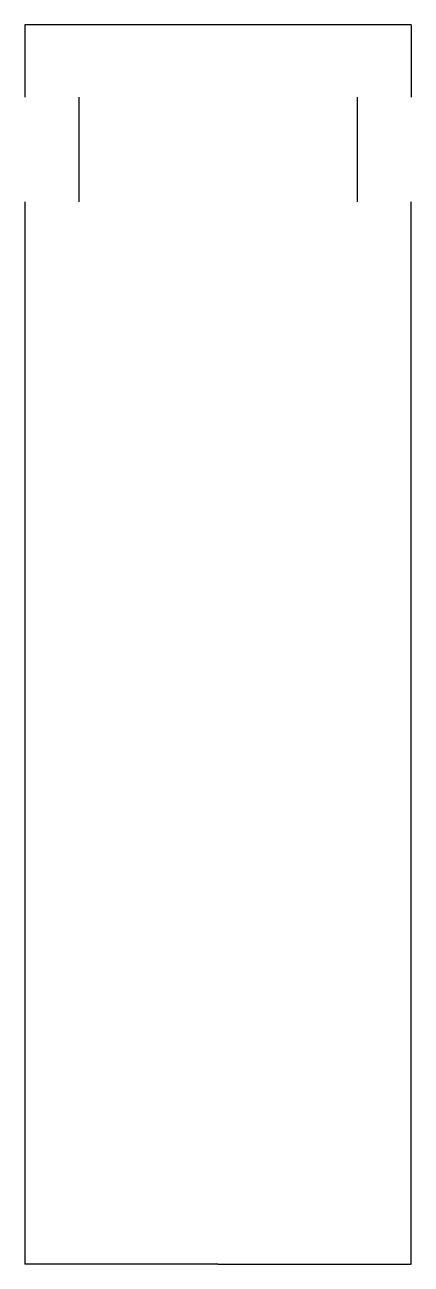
# Model space of a CAD drawing. Header units: millimetres. Extents: x 0 to 6.8, y 0.8 to 22.5.
import ezdxf

# ---------------------------------------------------------------- set-up
doc = ezdxf.new("R2010")
doc.units = ezdxf.units.MM

msp = doc.modelspace()

# ---------------------------------------------------------------- linework, layer by layer
for points in [[(6.795, 22.543), (0, 22.543)], [(0, 22.543), (0, 21.273)], [(6.795, 22.543), (6.795, 21.273)], [(0.953, 21.273), (0.953, 19.431)], [(5.842, 21.273), (5.842, 19.431)], [(0, 19.431), (0, 0.762)], [(6.795, 0.762), (6.795, 19.431)], [(3.397, 0.762), (0, 0.762)], [(3.397, 0.762), (6.795, 0.762)]]:
    msp.add_lwpolyline(points)
for points in [[(0, 21.273)], [(6.795, 21.273)], [(0.953, 19.431)], [(5.842, 19.431)]]:
    msp.add_lwpolyline(points, close=True)

doc.saveas('drawing.dxf')
